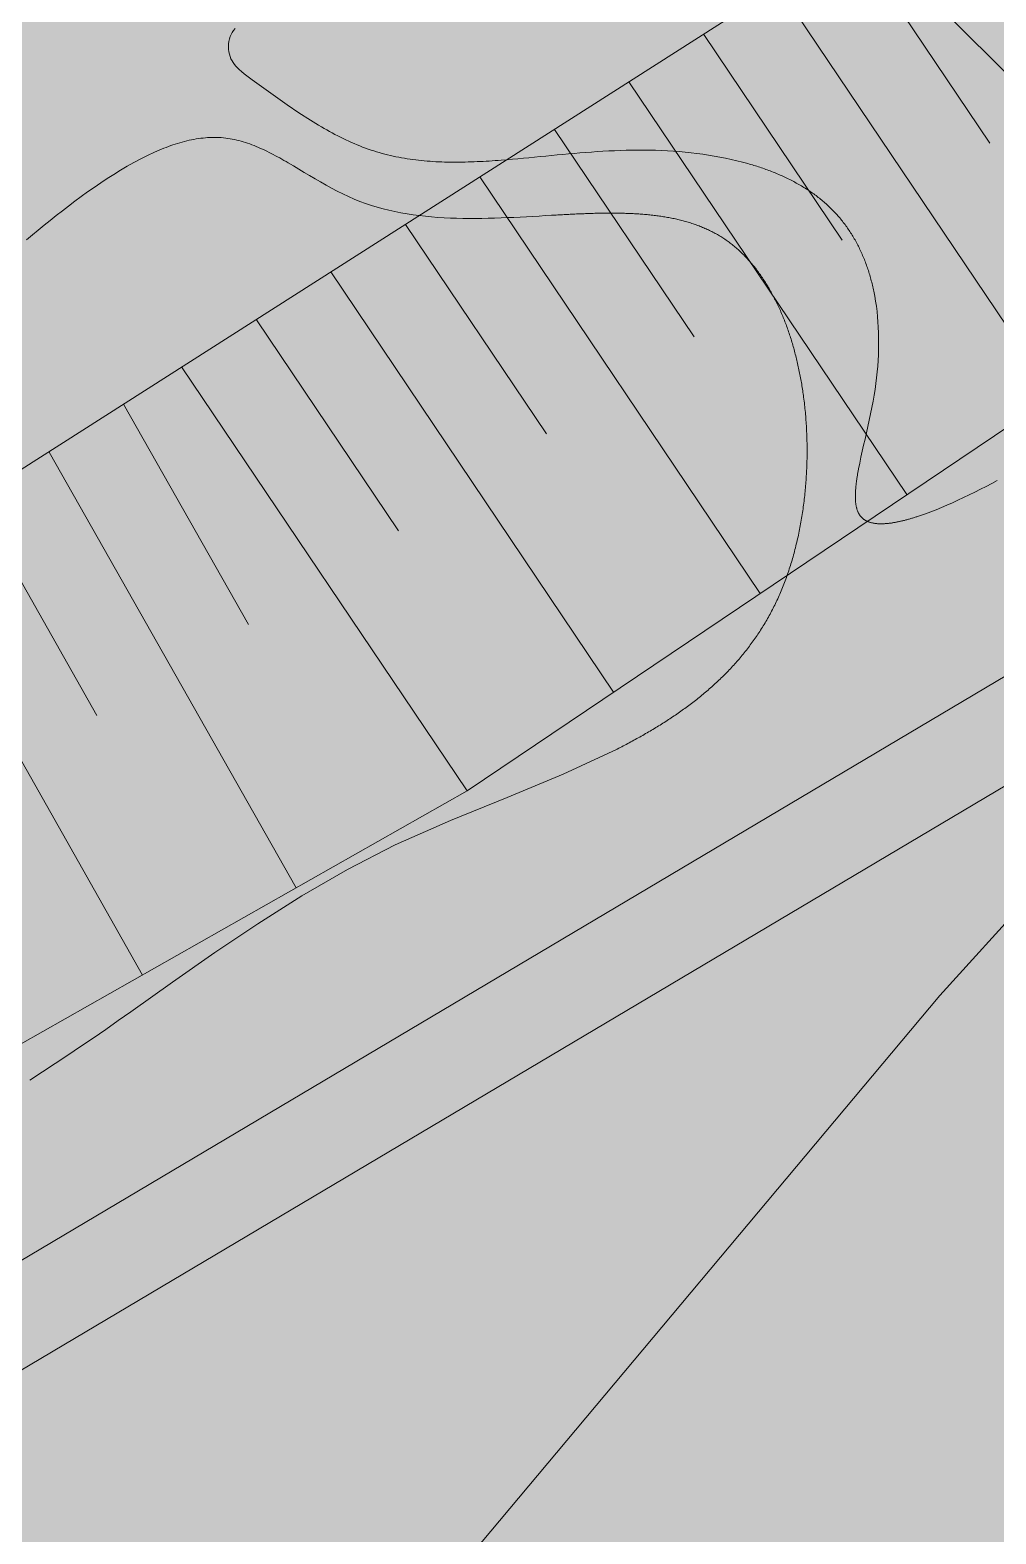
# Model space of a CAD drawing. Header units: metres. Extents: x 783184 to 1587399, y 282652 to 580595.
# Drawn here: x 789101.7 to 789118.09, y 290443.59 to 290469.1 of the extents above; entities that cross this region are included whole.
import ezdxf

# ---------------------------------------------------------------- set-up
doc = ezdxf.new("R2010")
doc.units = ezdxf.units.M
doc.header["$LTSCALE"] = 0.5
for name, color, linetype in [('curbe  de nivelI', 7, 'CONTINUOUS'), ('dig lac', 18, 'CONTINUOUS'), ('natura 2000', 7, 'CONTINUOUS'), ('neproductiv - plaja', 7, 'CONTINUOUS'), ('zona activitati de turism si ageremnt', 7, 'CONTINUOUS')]:
    doc.layers.add(name, color=color, linetype=linetype)
doc.layers.add('Limite proprietati', color=7, linetype='CONTINUOUS', lineweight=5)

msp = doc.modelspace()

# ---------------------------------------------------------------- hatches: boundary and pattern name
at = {"layer": 'natura 2000', "lineweight": 25}
h = msp.add_hatch(dxfattribs=at)
h.set_pattern_fill('ANSI31', color=102, scale=10, angle=270, style=0)
h.set_pattern_definition([(315, (-16318.97, 0), (22.4506403, 22.4506403), [])])
h.paths.add_polyline_path([(787971.43976, 288224.93342), (787870.92594, 288237.44902), (787213.7892, 288101.85379), (786745.7958, 288206.64708), (786668.5349, 288218.38109), (786498.29379, 288265.38152), (786271.2923, 288323.04197), (786109.98482, 288008.90651), (786011.07464, 287649.67488), (784573.20977, 287759.96478), (783793.2636, 287674.8226), (783780.5041, 287539.58085), (783769.1915, 287420.7999), (783768.915, 287417.899), (783780.65865, 287417.08065), (784006.42075, 287399.88895), (784362.46725, 287372.79145), (784558.6099, 287357.8604), (784574.4166, 287314.6681), (784602.445, 287324.9255), (784608.837, 287292.78015), (784608.84, 287292.78), (784608.8385, 287292.77485), (784592.87005, 287235.34995), (784580.298, 287223.97965), (784537.63005, 287185.39), (784483.5, 287003.05), (784483.5044, 287002.6695), (784485.3, 286847.16), (784484.345, 286785.385), (784484.30705, 286782.92885), (784483.50035, 286730.74895), (784484.498, 286730.646), (784554.7285, 286727.893), (784624.959, 286725.14), (784607.348, 286536.688), (784594.68615, 286401.19575), (784630.1358, 286397.88295), (784732.8065, 286395.36555), (784881.1041, 286396.043), (785013.64045, 286398.0754), (785223.25535, 286397.2804), (785233.0977, 286397.2431), (785200.69495, 286316.8048), (785196.46505, 286306.30425), (785193.71015, 286296.7813), (785191.49905, 286284.20395), (785189.896, 286275.08545), (785195.1148, 286222.43885), (785216.92325, 286002.43975), (785226.00625, 285976.94425), (785237.41215, 285703.27295), (785215.48915, 285617.32065), (785213.1045, 285607.9712), (785213.62695, 285590.8152), (785219.04425, 285561.0071), (785224.6066, 285541.89315), (785228.0891, 285520.21455), (785228.66955, 285497.37455), (785225.9609, 285482.85765), (785217.2546, 285450.72685), (785208.7093, 285416.6519), (785256.1124, 285441.0508), (785305.5644, 285475.9564), (785345.4739, 285511.5708), (785379.334, 285544.5834), (785390.613, 285563.9601), (785403.5704, 285577.788), (785410.82955, 285575.2514), (785414.84, 285573.85), (785407.86, 285549.01), (785388.38, 285456.01), (785388.79, 285403.76), (785387.57, 285378.24), (785371.76, 285320.73), (785378.59, 285277.93), (785378.58445, 285277.8797), (785378.3169, 285275.45), (785374.13, 285237.43), (785364.02515, 285226.0708), (785361.16, 285222.85), (785318.61, 285165.73), (785250.92, 285102.55), (785218.20625, 285061.69895), (785211.12, 285052.85), (785200.18, 285017.21), (785195.72, 284956.45), (785205.04, 284911.08), (785231.39, 284849.51), (785267.46, 284830.88), (785310.6246, 284829.19255), (785323.48, 284828.69), (785361.17, 284827.47), (785383.88495, 284821.41885), (785388.16, 284820.28), (785396.89935, 284820.41775), (785406.548, 284820.56985), (785408.46, 284820.6), (785415.70655, 284824.73285), (785417.49, 284825.75), (785418.9786, 284826.5143), (785419.67885, 284826.8738), (785429.41, 284831.87), (785436.82, 284841.53), (785435.86, 284851.84), (785438.11, 284861.18), (785446.39, 284882.62), (785452.23, 284892.36), (785451.78, 284898.3), (785455.43, 284903.1), (785460.02, 284901.2), (785474.44, 284914.21), (785509.33, 284968.6), (785528.4, 284993.71), (785569.75, 285021.14), (785611.64, 285052.79), (785635.72, 285080.8), (785667.93, 285124.66), (785703.07, 285188.14), (785717.25, 285229.34), (785726.81, 285264.28), (785733.41, 285299.87), (785737.37, 285329.54), (785742.01, 285340.32), (785772.19, 285490.5), (785776.91, 285515.4), (785792.98, 285550.42), (785811.6, 285578.99), (785828.12, 285590.78), (785847.01, 285597.86), (785862.74, 285605.72), (785879.26, 285618.3), (785893.16, 285635.34), (785931.19, 285678.58), (785956.78083, 285703.42513), (785956.78083, 285728.90117), (785956.3378, 285755.94243), (785956.3378, 285782.30233), (785956.3378, 285808.97887), (785956.3378, 285835.46943), (785956.3378, 285861.50708), (785956.3378, 285914.69261), (785956.3378, 285940.92265), (785956.3378, 285968.12263), (785956.3378, 285994.48253), (785956.3378, 286020.92018), (785956.3378, 286047.80193), (785963.27309, 286067.28888), (785974.08936, 286082.32491), (785987.60423, 286095.56781), (786001.01528, 286108.70898), (786027.81541, 286134.96979), (786054.71665, 286161.32969), (786067.51777, 286174.84878), (786107.77153, 286214.21061), (786121.23046, 286227.37132), (786134.67762, 286240.32304), (786161.083, 286266.80456), (786174.31856, 286280.0783), (786187.84949, 286293.12759), (786214.40554, 286319.63177), (786224.95285, 286335.71719), (786231.02291, 286356.15679), (786237.11644, 286376.67542), (786248.21808, 286392.16558), (786259.15727, 286407.65014), (786277.77382, 286415.59803), (786301.12343, 286418.65695), (786322.03268, 286424.44291), (786340.3871, 286432.47818), (786357.52504, 286441.83528), (786374.40824, 286451.62125), (786389.37901, 286463.18597), (786403.27913, 286475.28215), (786427.11977, 286477.94908), (786474.44846, 286457.50181), (786524.02923, 286434.19361), (786706.25735, 286278.36607), (786742.29058, 286268.9264), (786766.19398, 286271.53321), (786798.71988, 286265.50837), (786823.53519, 286267.44264), (786841.52227, 286276.05746), (786859.36906, 286284.49112), (786872.63232, 286297.67347), (786884.45572, 286312.62977), (786894.31195, 286329.16478), (786904.03403, 286346.26342), (786913.5149, 286362.93783), (786927.81559, 286375.33193), (786941.95753, 286387.58843), (786957.92419, 286398.57433), (786975.21451, 286407.14226), (787010.90028, 286424.82576), (787046.11241, 286442.27456), (787081.81891, 286459.96834), (787098.49351, 286469.84809), (787113.98669, 286480.87093), (787129.95983, 286491.67653), (787145.49362, 286502.61119), (787161.26924, 286513.26609), (787177.72048, 286522.90135), (787197.49261, 286530.02359), (787240.97615, 286538.60395), (787285.92171, 286546.79151), (787305.52514, 286550.69377), (787330.7805, 286555.51135), (787350.31266, 286559.2372), (787416.66402, 286576.06845), (787436.82011, 286582.17986), (787454.33278, 286591.20912), (787470.33914, 286601.9578), (787481.51931, 286616.74638), (787489.93775, 286635.57301), (787498.15968, 286653.96017), (787510.66978, 286667.71246), (787526.85744, 286678.1364), (787546.57937, 286683.3561), (787610.39065, 286700.2447), (787631.22236, 286705.75812), (787649.37374, 286714.38417), (787662.00567, 286728.22704), (787682.9223, 286733.97774), (787706.82755, 286736.07874), (787732.42739, 286737.22583), (787759.12743, 286736.78575), (787791.70686, 286731.06151), (787826.29374, 286723.00708), (787848.917, 286726.97654), (787871.495, 286730.93806), (787895.49624, 286733.27313), (787943.61131, 286738.37132), (787967.69562, 286740.78174), (787993.35049, 286741.62293), (788016.23711, 286745.34126), (788038.96278, 286749.03344), (788044.75727, 286769.87912), (788064.47956, 286802.39051), (788074.53822, 286819.5889), (788084.15385, 286836.57005), (788093.20462, 286854.19408), (788100.63586, 286871.92265), (788114.84694, 286912.07458), (788121.66939, 286931.35073), (788128.68591, 286951.17517), (788137.48931, 286969.09499), (788148.82723, 286983.94227), (788161.31334, 286997.96471), (788175.32052, 287010.43203), (788189.8095, 287022.49615), (788205.96177, 287032.58543), (788238.3399, 287053.49711), (788254.55899, 287063.97234), (788270.44863, 287074.23479), (788302.81393, 287095.13818), (788335.17185, 287115.7554), (788351.26312, 287126.28365), (788382.16458, 287148.18744), (788396.86215, 287160.14093), (788423.3427, 287184.51357), (788461.23833, 287218.36213), (788508.4655, 287260.54567), (788536.65892, 287285.61979), (788578.13036, 287323.11876), (788609.15167, 287355.91481), (788641.9103, 287390.78685), (788691.41169, 287443.48179), (788742.76374, 287497.64556), (788763.39694, 287520.10218), (788821.52637, 287583.36866), (788847.57663, 287610.50772), (788859.58648, 287625.11131), (788868.85138, 287642.63835), (788876.44383, 287661.67802), (788881.41132, 287683.01026), (788886.25144, 287704.84832), (788888.78411, 287729.13127), (788881.18611, 287763.14728), (788867.95292, 287803.00873), (788854.82758, 287842.4931), (788841.75815, 287881.80931), (788844.99438, 287905.23388), (788850.66493, 287926.33753), (788861.83486, 287967.90784), (788868.796, 287986.79039), (788881.22857, 288001.2016), (788894.04054, 288011.2727), (788912.89056, 288022.18274), (788963.11557, 288051.25206), (788981.64049, 288060.41576), (789001.90114, 288065.66247), (789044.22543, 288076.62278), (789117.57115, 288082.8336), (789139.35354, 288088.32217), (789155.20484, 288098.81675), (789167.97153, 288112.68528), (789189.38841, 288143.82113), (789200.38113, 288159.68163), (789209.74941, 288176.70286), (789215.69895, 288194.34774), (789241.70121, 288276.75168), (789259.43824, 288331.20955), (789266.84965, 288348.10568), (789293.9974, 288409.99567), (789334.69908, 288502.78517), (789343.0373, 288521.07855), (789345.47951, 288544.65769), (789343.94736, 288573.11858), (789340.92367, 288602.59511), (789334.69169, 288635.23477), (789300.7204, 288722.12047), (789282.62625, 288765.99378), (789266.12887, 288809.0695), (789257.61158, 288842.26627), (789242.44514, 288960.85696), (789248.39, 288981.24), (789249.84, 289022.44), (789258.51, 289043.39), (789288.16, 289086.03), (789324.63, 289131.46), (789338.05, 289159.74), (789338.78, 289187.2), (789338.78, 289215.8), (789346.01, 289235.31), (789348.9, 289272.17), (789349.62, 289325.64), (789353.96, 289379.12), (789365.53, 289410.2), (789384.33, 289451.39), (789411.26, 289495.94), (789426.56, 289530.45), (789438.93, 289570.99), (789447.67, 289608.22), (789451.12, 289633.35), (789453.96, 289652), (789458.41, 289674.33), (789467.61, 289673.16), (789468.38, 289676.19), (789472.25, 289681.02), (789483.63, 289690.82), (789487.89, 289696.87), (789488.25, 289702.94), (789482.17, 289706.6), (789473.31, 289707.12), (789463.92, 289707.15), (789460.79, 289710.88), (789460.26, 289717.51), (789461.44, 289720.77), (789470.72, 289723.65), (789471.06, 289724.51), (789473.75, 289725.78), (789482.58, 289726.68), (789488.95, 289726.49), (789496.75, 289722.19), (789500.8, 289719.25), (789505.65, 289718.41), (789515.64, 289720.83), (789516.63, 289720.7), (789534.84, 289735.95), (789543.72, 289750.86), (789540.73, 289755.73), (789535.24, 289755.66), (789535.48, 289754.66), (789522.63, 289747.46), (789492.61, 289742.46), (789469.3, 289741.52), (789462.82, 289743.79), (789460.6, 289755.95), (789450.84, 289764.24), (789448.8, 289774.39), (789439.25, 289779.43), (789430.34, 289795), (789396.71, 289809.2), (789376.52, 289825.47), (789372.34, 289833.53), (789355.21, 289822.2), (789320.69, 289828.18), (789296.6, 289846.08), (789293.93, 289856.98), (789292.43, 289869.42), (789276.19, 289876.29), (789263.78, 289895.05), (789235.96, 289913.44), (789219.8, 289924.31), (789203.69, 289932.82), (789186.46, 289936.91), (789175.08, 289941.15), (789173.81, 289942.9), (789160.91, 289937.4), (789141.66, 289936.99), (789126.26, 289936.57), (789109.68, 289939.8), (789094.84, 289943.2), (789084.64, 289945.82), (789066.27, 289954.56), (789050.77, 289965.72), (789041.68, 289975.98), (789036.07, 289979.91), (789029.88, 289976.69), (789020.18, 289957.13), (789007.67, 289953.41), (788900.7, 289945.68), (788859.56, 289956.44), (788830.83, 289994.37), (788793.71, 290126.62), (788790.4, 290164.02), (788800.11, 290196.77), (788805.04, 290221.59), (788839, 290276.8), (788859.23, 290289.33), (788914.71, 290308.84), (788973.8, 290331.43), (789000.75, 290362.64), (789064.26, 290397.54), (789095.38, 290406.98), (789132.87, 290417.78), (789138.77, 290419.11), (789183.55, 290449.82), (789232.56, 290499.74), (789268.53, 290536.85), (789306.84, 290565.04), (789369.51, 290588.01), (789431.29, 290603.77), (789530.64, 290550.26), (789597.65, 290543.65), (789650.72, 290553.8), (789700.08, 290579.99), (789754.65, 290609.82), (789831.65, 290647.92), (789854.07, 290659.01), (789966.07, 290708.13), (789960.43, 290754.62), (789960.252, 290756.0861), (789730.27013, 290676.47043), (789635.76216, 290643.04491), (789539.67632, 290611.93699), (789482.13147, 290617.67015), (789416.60672, 290655.49288), (789371.40425, 290664.30841), (789305.64115, 290645.53751), (789226.38223, 290578.42344), (789150.94005, 290519.68364), (789049.11963, 290431.03086), (788949.89844, 290381.90644), (788843.68474, 290325.43199), (788766.42921, 290229.51185), (788757.06076, 290219.51855), (788756.46884, 290206.50765), (788735.1377, 290120.46199), (788784.89914, 289956.90062), (788795.18124, 289944.49775), (788795.92956, 289941.87846), (788804.2548, 289933.55322), (788863.72574, 289861.8179), (789135.24938, 289791.03919), (789203.63213, 289767.83208), (789152.75162, 289506.01901), (789066.6784, 289341.85856), (789020.74981, 289236.32196), (789053.31392, 288671.30223), (789043.5697, 288545.96977), (789113.16993, 288345.16866), (789096.35912, 288232.00216), (788999.37787, 288137.70606), (788906.84108, 288099.87546), (788715.85576, 288135.97036), (788454.15005, 288166.93943)])
at = {"layer": 'neproductiv - plaja', "linetype": 'ByBlock', "lineweight": 30}
h = msp.add_hatch(dxfattribs=at)
h.set_pattern_fill('AR-SAND,_O', color=254, scale=0.1)
h.set_pattern_definition([(37.5, (0, 0), (-0.16000313, 4.894132373), [0, -3.8608, 0, -4.318, 0, -4.1275]), (7.5, (0, 0), (4.49523283, 7.168251006), [0, -2.0828, 0, -3.4798, 0, -1.3335]), (327.5, (-3.124, 0), (7.909923702, 0.014371847), [0, -1.27, 0, -4.572, 0, -5.969]), (317.5, (-3.124, 0), (7.635564525, 2.22929323), [0, -0.635, 0, -2.9972, 0, -3.429])])
h.paths.add_polyline_path([(789243.04169, 290523.61054), (789243.0437, 290523.60869), (789248.28567, 290529.3042), (789248.30027, 290529.29001), (789267.87255, 290549.43035), (789267.93609, 290549.34898), (789282.02337, 290560.34803), (789281.11309, 290561.62406), (789282.74126, 290562.78555), (789283.60126, 290561.58001), (789286.56567, 290563.87971), (789286.57312, 290563.87015), (789301.84557, 290575.77054), (789301.92861, 290575.54159), (789335.7729, 290587.81725), (789335.78635, 290587.77116), (789357.13466, 290594.00296), (789356.43991, 290595.79143), (789358.30419, 290596.51563), (789359.03449, 290594.63564), (789394.4556, 290604.95777), (789394.46748, 290604.90105), (789420.91, 290610.43889), (789420.91025, 290610.28308), (789438.66572, 290610.31173), (789438.48129, 290609.96117), (789536.71724, 290558.28079), (789589.51349, 290553.33611), (789646.29821, 290562.6512), (789709.91656, 290594.39786), (789761.78613, 290620.45094), (789761.79187, 290620.439), (789792.89039, 290635.37714), (789846.97477, 290661.35651), (789922.6929, 290697.72763), (789968.66462, 290719.8101), (789967.31996, 290722.60945, -0.23006201), (789964.70727, 290719.10655), (789950.49142, 290717.14385), (789651.59839, 290571.36034, -0.0685506), (789639.69517, 290567.45653), (789602.06563, 290560.60827, -0.14892819), (789575.49444, 290563.69532), (789540.14791, 290579.11458, -0.0172321), (789533.59511, 290582.03301), (789451.86528, 290621.86228, 0.11385292), (789440.51907, 290624.47981), (789418.66998, 290624.47981, 0.0712115), (789411.40376, 290623.43966), (789349.3558, 290605.30383, 0.015898), (789346.5823, 290604.39653), (789323.18062, 290595.9085, 0.08019054), (789296.47566, 290581.0412), (789223.32614, 290523.32239, -0.01366228), (789218.9853, 290520.08568), (789185.65909, 290501.78314, 0.06429434), (789184.43865, 290500.89211), (789161.66611, 290479.28916, -0.10502163), (789156.67081, 290476.22808), (789145.63201, 290472.3171, 0.04884824), (789143.86683, 290471.49015), (789059.55222, 290421.43725, -0.03949366), (789057.55627, 290420.45633), (789031.24763, 290410.01414, 0.03224146), (789030.08329, 290409.46271), (788935.76641, 290357.10599, 0.05173696), (788932.38332, 290354.74076), (788916.70442, 290341.16789, -0.10404881), (788911.62689, 290338.35319), (788893.74935, 290332.84608, -0.04920845), (788891.03615, 290332.29471), (788878.0669, 290330.96531, 0.20627759), (788857.33367, 290319.39532), (788822.59052, 290274.15963, 0.05716679), (788811.33875, 290255.4204), (788800.55115, 290231.68173, 0.03372242), (788799.32472, 290228.41467), (788784.5785, 290179.30306, 0.09593265), (788782.82895, 290161.93836), (788784.71606, 290141.22728), (788787.68624, 290141.49792), (788785.02774, 290171.28821), (788785.29419, 290171.21631), (788792.32929, 290197.28519), (788792.37102, 290197.27126), (788803.92181, 290231.87569), (788803.98354, 290231.84873), (788818.62647, 290265.37987), (788818.80582, 290265.22271), (788834.54681, 290283.18541), (788834.61484, 290283.10682), (788844.27586, 290291.47006), (788844.36478, 290291.28335), (788859.49043, 290298.487), (788859.5189, 290298.40303), (788893.05299, 290309.76978), (788905.04164, 290314.56005), (788904.18003, 290316.77806), (788906.04431, 290317.50227), (788906.89896, 290315.30217), (788909.54422, 290316.33842), (788947.06934, 290331.29769), (788958.90423, 290337.4216), (788958.10393, 290339.27587), (788959.9402, 290340.0684), (788960.68489, 290338.34299), (788963.91166, 290339.92019), (788963.91905, 290339.90611), (788970.31423, 290343.26386), (788999.4152, 290372.82812), (788999.06751, 290373.52535), (789000.85731, 290374.41788), (789001.22999, 290373.67055), (789004.35705, 290375.43298), (789004.3593, 290375.42893), (789040.83478, 290395.69086), (789040.86294, 290395.62676), (789052.74656, 290400.84804), (789051.94388, 290402.91434), (789053.80816, 290403.63854), (789054.57935, 290401.6533), (789057.25022, 290402.80099), (789078.40477, 290412.48864), (789078.43954, 290412.33447), (789111.88076, 290419.8745), (789111.37513, 290422.20041), (789113.32948, 290422.62527), (789113.83184, 290420.31441), (789116.75931, 290420.97036), (789121.20436, 290421.97213), (789156.14824, 290441.41554), (789155.10727, 290443.50315), (789156.89709, 290444.39563), (789157.8977, 290442.38897), (789160.53233, 290443.82818), (789168.95567, 290448.50935), (789187.69494, 290461.69005), (789194.32291, 290470.80053), (789194.38719, 290470.74125), (789209.87916, 290487.53773), (789208.33044, 290488.80914), (789209.59947, 290490.35496), (789211.34692, 290488.92041), (789213.42958, 290491.1999)])
at = {"layer": 'zona activitati de turism si ageremnt', "lineweight": 20}
h = msp.add_hatch(dxfattribs=at)
h.set_pattern_fill('GOST_GROUND', color=132)
h.set_pattern_definition([(45, (-10956.988, 0), (14.14213562, -9e-16), [20]), (45, (-10953.988, 0), (14.14213562, -9e-16), [20]), (45, (-10950.988, 0), (14.14213562, -9e-16), [20])])
h.paths.add_polyline_path([(789960.43, 290754.62), (789948.886, 290767.954), (789929, 290934), (789920, 290984), (789906, 291017), (789865, 290965), (789828, 290929), (789790, 290903), (789741, 290884), (789728, 290912), (789689.713, 290903.052), (789608.354, 290898.422), (789530.632, 290899.745), (789444.036, 290903.815), (789403.963, 290905.698), (789272.001, 290911.982), (789060.83, 290919.837), (788908.033, 290918.514), (788838.64271, 290920.86547), (788853.24026, 290888.33883), (788852.49202, 290859.2766), (788841.24457, 290854.02585), (788862.96603, 290776.50677), (788904.79969, 290651.91197), (788932.62273, 290645.05987), (788896.80522, 290497.8213), (788974.14114, 290502.97163), (788963.43024, 290400.47191), (788854.26744, 290346.81395), (788830.58416, 290332.50866), (788794.33625, 290294.11498), (788768.81812, 290250.59962), (788737.21176, 290183.81719), (788727.5772, 290126.96053), (788795.13287, 289921.67692), (788861.26897, 289858.79684), (788986.25649, 289826.14723), (789153.29098, 289786.24259), (789274.77868, 289755.72632), (789399.92099, 289732.90238), (789440.63321, 289644.88971), (789178.96658, 289523.76039), (788683.36221, 289327.11058), (788785.57698, 289090.3679), (789027.44979, 289162.53767), (789055.24387, 289159.22426), (789050.76018, 288967.36668), (788870.87, 288892.8182), (789031.49748, 288520.78411), (789346.88236, 288526.13147), (789348.13, 288529.74), (789351.75, 288573.1), (789347.35, 288613.62), (789334.4, 288642.48), (789307.64, 288691.62), (789283.78, 288742.93), (789269.32, 288779.78), (789266.43, 288818.81), (789264.98, 288870.84), (789259.96, 288903.19), (789248.39, 288942.94), (789248.39, 288981.24), (789249.84, 289022.44), (789258.51, 289043.39), (789288.16, 289086.03), (789324.63, 289131.46), (789338.05, 289159.74), (789338.78, 289187.2), (789338.78, 289215.8), (789346.01, 289235.31), (789348.9, 289272.17), (789349.62, 289325.64), (789353.96, 289379.12), (789365.53, 289410.2), (789384.33, 289451.39), (789411.26, 289495.94), (789426.56, 289530.45), (789438.93, 289570.99), (789447.67, 289608.22), (789451.12, 289633.35), (789453.96, 289652), (789458.41, 289674.33), (789467.61, 289673.16), (789468.38, 289676.19), (789472.25, 289681.02), (789483.63, 289690.82), (789487.89, 289696.87), (789488.25, 289702.94), (789482.17, 289706.6), (789473.31, 289707.12), (789463.92, 289707.15), (789460.79, 289710.88), (789460.03427, 289720.33374), (789470.72, 289723.65), (789471.47023, 289725.54763), (789487.66516, 289727.19831), (789502.67076, 289718.92599), (789505.65, 289718.41), (789517.25133, 289721.22033), (789534.84, 289735.95), (789543.72, 289750.86), (789540.73, 289755.73), (789537.31187, 289755.68642), (789522.63, 289747.46), (789492.61, 289742.46), (789463.27875, 289741.27719), (789460.6, 289755.95), (789450.84, 289764.24), (789448.8, 289774.39), (789439.25, 289779.43), (789430.34, 289795), (789396.71, 289809.2), (789376.52, 289825.47), (789372.34, 289833.53), (789355.21, 289822.2), (789320.69, 289828.18), (789296.6, 289846.08), (789293.93, 289856.98), (789292.43, 289869.42), (789276.19, 289876.29), (789263.78, 289895.05), (789235.96, 289913.44), (789219.8, 289924.31), (789203.69, 289932.82), (789186.46, 289936.91), (789172.21186, 289942.21862), (789160.91, 289937.4), (789141.66, 289936.99), (789126.26, 289936.57), (789109.68, 289939.8), (789094.84, 289943.2), (789084.64, 289945.82), (789066.27, 289954.56), (789050.77, 289965.72), (789041.68, 289975.98), (789036.07, 289979.91), (789029.88, 289976.69), (789020.18, 289957.13), (789007.67, 289953.41), (788900.7, 289945.68), (788859.56, 289956.44), (788830.83, 289994.37), (788793.71, 290126.62), (788790.4, 290164.02), (788800.11, 290196.77), (788805.04, 290221.59), (788839, 290276.8), (788859.23, 290289.33), (788914.71, 290308.84), (788973.8, 290331.43), (789000.75, 290362.64), (789064.26, 290397.54), (789095.38, 290406.98), (789139.69943, 290419.7474), (789183.55, 290449.82), (789232.56, 290499.74), (789268.53, 290536.85), (789306.84, 290565.04), (789369.51, 290588.01), (789431.29, 290603.77), (789530.64, 290550.26), (789597.65, 290543.65), (789650.72, 290553.8), (789700.08, 290579.99), (789754.65, 290609.82), (789831.65, 290647.92), (789854.07, 290659.01), (789966.07, 290708.13)])

# ---------------------------------------------------------------- linework, layer by layer
at = {"layer": 'curbe  de nivelI', "color": 21, "lineweight": 5}
msp.add_lwpolyline([(789407.49086, 290634.69933), (789385.26923, 290638.4337), (789362.65433, 290639.02336), (789339.25285, 290633.91313), (789321.94753, 290629.58906), (789303.85557, 290623.4961), (789289.6967, 290614.84804), (789272.19469, 290602.07246), (789259.60905, 290591.26235), (789244.46685, 290576.52129), (789232.21386, 290562.07515), (789216.28507, 290543.99279), (789206.05919, 290534.75508), (789194.0635, 290523.15877), (789178.29556, 290507.1657), (789156.27061, 290489.27989), (789132.27912, 290469.42861), (789117.13698, 290452.72207), (789105.86952, 290439.28788), (789094.85705, 290429.26393), (789086.40102, 290424.54682), (789075.58524, 290420.02622)], dxfattribs=at)
at = {"layer": 'dig lac', "color": 0, "linetype": 'Continuous', "lineweight": 5}
for p, q in [((789051.11975, 290429.50964), (789126.57626, 290477.59834)), ((789109.11327, 290456.19029), (789135.7374, 290474.12037)), ((789117.98784, 290467.18061), (789115.6602, 290470.63688)), ((789119.06663, 290462.8934), (789114.39267, 290469.83369)), ((789115.47843, 290465.53612), (789113.12969, 290469.02373)), ((789116.57829, 290461.21762), (789111.86194, 290468.22085)), ((789112.96903, 290463.89162), (789110.59918, 290467.41057)), ((789114.08995, 290459.54184), (789109.33122, 290466.60801)), ((789110.45962, 290462.24712), (789108.06867, 290465.79742)), ((789111.60161, 290457.86606), (789106.80049, 290464.99517)), ((789107.95022, 290460.60262), (789105.53815, 290464.18426)), ((789109.11327, 290456.19029), (789104.26977, 290463.38233)), ((789105.4042, 290459.01642), (789103.28589, 290462.75393)), ((789106.21334, 290454.54669), (789102.02286, 290461.9403)), ((789102.83288, 290457.46901), (789100.75327, 290461.13823)), ((789103.60338, 290453.06744), (789099.48947, 290460.32595)), ((789056.62413, 290426.44097), (789109.11327, 290456.19029))]:
    msp.add_line(p, q, dxfattribs=at)
at = {"layer": 'Limite proprietati', "color": 7, "linetype": 'Continuous', "lineweight": 5}
for points in [[(789540.76793, 290580.58972, -0.01728423), (789534.29603, 290583.47131), (789452.5662, 290623.30058, 0.11385292), (789440.51907, 290626.07981), (789418.66998, 290626.07981, 0.0712115), (789410.95488, 290624.9754), (789348.90692, 290606.83957, 0.015898), (789346.03674, 290605.90064), (789322.63506, 290597.41262, 0.08019054), (789295.48456, 290582.29727), (789222.33504, 290524.57846, -0.01343491), (789218.13676, 290521.44508), (789184.88889, 290503.18556, 0.06429434), (789183.33748, 290502.05289), (789160.56494, 290480.44995, -0.10502163), (789156.13649, 290477.73623), (789145.09768, 290473.82524, 0.04884824), (789143.05008, 290472.86598), (789058.73547, 290422.81308, -0.03949366)], [(789575.49444, 290563.69532), (789540.14791, 290579.11458, -0.0172321), (789533.59511, 290582.03301), (789451.86528, 290621.86228, 0.11385292), (789440.51907, 290624.47981), (789418.66998, 290624.47981, 0.0712115), (789411.40376, 290623.43966), (789349.3558, 290605.30383, 0.015898), (789346.5823, 290604.39653), (789323.18062, 290595.9085, 0.08019054), (789296.47566, 290581.0412), (789223.32614, 290523.32239, -0.01366228), (789218.9853, 290520.08568), (789185.65909, 290501.78314, 0.06429434), (789184.43865, 290500.89211), (789161.66611, 290479.28916, -0.10502163), (789156.67081, 290476.22808), (789145.63201, 290472.3171, 0.04884824), (789143.86683, 290471.49015), (789059.55222, 290421.43725, -0.03949366)]]:
    msp.add_lwpolyline(points, format="xyb", dxfattribs=at)
at = {"layer": 'Limite proprietati', "color": 0, "linetype": 'Continuous', "lineweight": 5}
for points in [[(789105.17655, 290469.12195), (789105.15122, 290469.09083), (789105.1286, 290469.05807), (789105.10899, 290469.02351), (789105.0927, 290468.98697), (789105.07953, 290468.94676), (789105.07023, 290468.90478), (789105.06476, 290468.86158), (789105.06305, 290468.81773), (789105.06504, 290468.77378), (789105.07069, 290468.73029), (789105.07992, 290468.68784), (789105.0927, 290468.64697), (789105.10736, 290468.61144), (789105.12472, 290468.57758), (789105.14456, 290468.54524), (789105.16668, 290468.51432), (789105.19087, 290468.48467), (789105.21692, 290468.45617), (789105.24463, 290468.42869), (789105.28581, 290468.3917), (789105.32927, 290468.3561), (789105.37442, 290468.32156), (789105.42072, 290468.28772), (789105.46758, 290468.25424), (789105.66458, 290468.11099), (789105.86186, 290467.96921), (789106.0597, 290467.83032), (789106.25839, 290467.69579), (789106.4582, 290467.56707), (789106.5038, 290467.53878), (789106.54948, 290467.51088), (789106.59523, 290467.48338), (789106.64107, 290467.45632), (789106.68699, 290467.42969), (789106.733, 290467.40353), (789106.7791, 290467.37784), (789106.8253, 290467.35265), (789106.8716, 290467.32797), (789106.918, 290467.30382), (789106.96451, 290467.28021), (789107.01112, 290467.25717), (789107.05785, 290467.23471), (789107.1047, 290467.21284), (789107.15166, 290467.19158), (789107.19874, 290467.17096), (789107.24595, 290467.15099), (789107.29329, 290467.13167), (789107.34076, 290467.11305), (789107.38837, 290467.09512), (789107.43611, 290467.0779), (789107.484, 290467.06142), (789107.53041, 290467.04621), (789107.57695, 290467.03168), (789107.62362, 290467.01783), (789107.67043, 290467.00464), (789107.71737, 290466.99211), (789107.76444, 290466.98022), (789107.81164, 290466.96895), (789107.85898, 290466.95831), (789107.90644, 290466.94827), (789107.95403, 290466.93882), (789108.00175, 290466.92996), (789108.0496, 290466.92167), (789108.09757, 290466.91393), (789108.14568, 290466.90674), (789108.1939, 290466.90009), (789108.24225, 290466.89396), (789108.29073, 290466.88834), (789108.33933, 290466.88322), (789108.38805, 290466.87859), (789108.43689, 290466.87443), (789108.48585, 290466.87074), (789108.53493, 290466.8675), (789108.58414, 290466.8647), (789108.63346, 290466.86233), (789108.6829, 290466.86037), (789108.73245, 290466.85882), (789108.78212, 290466.85767), (789108.83191, 290466.85689), (789108.88182, 290466.85649), (789108.93183, 290466.85644), (789108.98196, 290466.85673), (789109.03221, 290466.85737), (789109.08256, 290466.85832), (789109.13303, 290466.85958), (789109.18361, 290466.86115), (789109.2343, 290466.863), (789109.28509, 290466.86512), (789109.336, 290466.86751), (789109.38701, 290466.87015), (789109.43813, 290466.87303), (789109.48935, 290466.87613), (789109.54069, 290466.87946), (789109.59212, 290466.88298), (789109.64366, 290466.8867), (789109.6953, 290466.8906), (789109.78852, 290466.89804), (789109.88206, 290466.90595), (789109.97592, 290466.91428), (789110.07011, 290466.92294), (789110.16461, 290466.93187), (789110.25941, 290466.94101), (789110.35453, 290466.95028), (789110.44994, 290466.95961), (789110.54566, 290466.96894), (789110.64166, 290466.9782), (789110.73796, 290466.98731), (789110.83454, 290466.99622), (789110.9314, 290467.00484), (789111.02854, 290467.01312), (789111.12594, 290467.02097), (789111.22362, 290467.02834), (789111.32156, 290467.03516), (789111.41975, 290467.04135), (789111.5182, 290467.04685), (789111.6169, 290467.05158), (789111.71585, 290467.05549), (789111.81504, 290467.05849), (789111.91446, 290467.06053), (789112.01412, 290467.06153), (789112.114, 290467.06142), (789112.21405, 290467.06015), (789112.31424, 290467.05767), (789112.41452, 290467.05397), (789112.5148, 290467.04901), (789112.61502, 290467.04277), (789112.7151, 290467.03522), (789112.81496, 290467.02634), (789112.91455, 290467.0161), (789113.01378, 290467.00446), (789113.11258, 290466.99142), (789113.21088, 290466.97693), (789113.30861, 290466.96097), (789113.40569, 290466.94351), (789113.50206, 290466.92453), (789113.59764, 290466.904), (789113.69235, 290466.8819), (789113.78613, 290466.85819), (789113.87891, 290466.83285), (789113.90481, 290466.82543), (789113.93062, 290466.81787), (789113.95635, 290466.81018), (789113.98198, 290466.80236), (789114.00753, 290466.79441), (789114.03298, 290466.78632), (789114.05833, 290466.7781), (789114.08359, 290466.76974), (789114.10875, 290466.76125), (789114.13381, 290466.75262), (789114.15877, 290466.74385), (789114.18362, 290466.73494), (789114.20837, 290466.7259), (789114.23302, 290466.71672), (789114.25756, 290466.7074), (789114.28198, 290466.69794), (789114.3063, 290466.68833), (789114.3305, 290466.67859), (789114.35459, 290466.6687), (789114.37856, 290466.65868), (789114.40242, 290466.64851), (789114.42615, 290466.63819), (789114.44977, 290466.62773), (789114.47326, 290466.61713), (789114.49663, 290466.60638), (789114.51987, 290466.59549), (789114.54299, 290466.58445), (789114.56598, 290466.57326), (789114.58883, 290466.56192), (789114.61156, 290466.55044), (789114.63415, 290466.5388), (789114.65661, 290466.52702), (789114.67892, 290466.51509), (789114.7011, 290466.503), (789114.72314, 290466.49077), (789114.74504, 290466.47838), (789114.7668, 290466.46584), (789114.78841, 290466.45315), (789114.80987, 290466.4403), (789114.83118, 290466.4273), (789114.85235, 290466.41414), (789114.87336, 290466.40083), (789114.89422, 290466.38736), (789114.91493, 290466.37374), (789114.93548, 290466.35996), (789114.95587, 290466.34602), (789114.9761, 290466.33192), (789114.99617, 290466.31766), (789115.01608, 290466.30324), (789115.03583, 290466.28867), (789115.05541, 290466.27393), (789115.07482, 290466.25903), (789115.09406, 290466.24396), (789115.11313, 290466.22874), (789115.13203, 290466.21335), (789115.15075, 290466.1978), (789115.1693, 290466.18208), (789115.18767, 290466.1662), (789115.20587, 290466.15015), (789115.22388, 290466.13394), (789115.24171, 290466.11756), (789115.25936, 290466.10101), (789115.27682, 290466.08429), (789115.29409, 290466.06741), (789115.31097, 290466.05057), (789115.32767, 290466.03356), (789115.34418, 290466.01639), (789115.36051, 290465.99905), (789115.37665, 290465.98156), (789115.39261, 290465.9639), (789115.40839, 290465.94609), (789115.42398, 290465.92811), (789115.4394, 290465.90998), (789115.45463, 290465.89168), (789115.46968, 290465.87323), (789115.48454, 290465.85463), (789115.49922, 290465.83587), (789115.51373, 290465.81696), (789115.52805, 290465.79789), (789115.54219, 290465.77867), (789115.55614, 290465.7593), (789115.56992, 290465.73978), (789115.58352, 290465.72011), (789115.59693, 290465.70028), (789115.61016, 290465.68031), (789115.62322, 290465.6602), (789115.63609, 290465.63993), (789115.64878, 290465.61953), (789115.66129, 290465.59897), (789115.67363, 290465.57827), (789115.68578, 290465.55743), (789115.69775, 290465.53645), (789115.70955, 290465.51532), (789115.72116, 290465.49406), (789115.7326, 290465.47265), (789115.74385, 290465.4511), (789115.75493, 290465.42942), (789115.76583, 290465.4076), (789115.77655, 290465.38564), (789115.78709, 290465.36355), (789115.79745, 290465.34132), (789115.80764, 290465.31896), (789115.81765, 290465.29647), (789115.82748, 290465.27384), (789115.83713, 290465.25108), (789115.8466, 290465.22819), (789115.8559, 290465.20517), (789115.86502, 290465.18202), (789115.87397, 290465.15875), (789115.88273, 290465.13534), (789115.89132, 290465.11181), (789115.89974, 290465.08816), (789115.90797, 290465.06438), (789115.91604, 290465.04047), (789115.92392, 290465.01645), (789115.93163, 290464.9923), (789115.93916, 290464.96803), (789115.94652, 290464.94364), (789115.9537, 290464.91913), (789115.96071, 290464.8945), (789115.96754, 290464.86975), (789115.9742, 290464.84489), (789115.98068, 290464.8199), (789115.98699, 290464.79481), (789115.99313, 290464.7696), (789115.99909, 290464.74427), (789116.00487, 290464.71883), (789116.01048, 290464.69328), (789116.01592, 290464.66762), (789116.0324, 290464.58347), (789116.04704, 290464.49817), (789116.05986, 290464.41177), (789116.07087, 290464.32429), (789116.08006, 290464.23576), (789116.08744, 290464.1462), (789116.09303, 290464.05566), (789116.09681, 290463.96415), (789116.09881, 290463.8717), (789116.09902, 290463.77835), (789116.09745, 290463.68412), (789116.0941, 290463.58905), (789116.08899, 290463.49315), (789116.08211, 290463.39647), (789116.07347, 290463.29902), (789116.06308, 290463.20084), (789116.05095, 290463.10195), (789116.03707, 290463.0024), (789116.02145, 290462.90219), (789116.0041, 290462.80137), (789115.98393, 290462.69413), (789115.96221, 290462.58656), (789115.9393, 290462.47899), (789115.91558, 290462.37174), (789115.89143, 290462.26514), (789115.86722, 290462.15953), (789115.84332, 290462.05522), (789115.82011, 290461.95254), (789115.79796, 290461.85183), (789115.77724, 290461.75341), (789115.75834, 290461.6576), (789115.75556, 290461.64281), (789115.75283, 290461.62809), (789115.75016, 290461.61344), (789115.74755, 290461.59887), (789115.745, 290461.58438), (789115.74251, 290461.56996), (789115.74008, 290461.55563), (789115.73772, 290461.54138), (789115.73542, 290461.52721), (789115.73319, 290461.51313), (789115.73103, 290461.49913), (789115.72894, 290461.48522), (789115.72692, 290461.47139), (789115.72497, 290461.45766), (789115.7231, 290461.44401), (789115.7213, 290461.43046), (789115.71958, 290461.417), (789115.71794, 290461.40364), (789115.71637, 290461.39037), (789115.71489, 290461.37719), (789115.71349, 290461.36412), (789115.71218, 290461.35114), (789115.71095, 290461.33827), (789115.70981, 290461.3255), (789115.70876, 290461.31283), (789115.7078, 290461.30026), (789115.70693, 290461.2878), (789115.70616, 290461.27545), (789115.70547, 290461.26321), (789115.70489, 290461.25107), (789115.7044, 290461.23905), (789115.70401, 290461.22714), (789115.70372, 290461.21534), (789115.70354, 290461.20366), (789115.70345, 290461.19209), (789115.70347, 290461.18064), (789115.7036, 290461.16931), (789115.70384, 290461.1581), (789115.70418, 290461.14701), (789115.70464, 290461.13604), (789115.7052, 290461.12519), (789115.70588, 290461.11447), (789115.70668, 290461.10388), (789115.70759, 290461.09341), (789115.70862, 290461.08307), (789115.70977, 290461.07287), (789115.71104, 290461.06279), (789115.71243, 290461.05285), (789115.71395, 290461.04303), (789115.71559, 290461.03336), (789115.71735, 290461.02382), (789115.71925, 290461.01442), (789115.72127, 290461.00515), (789115.72343, 290460.99603), (789115.72572, 290460.98705), (789115.72814, 290460.97821), (789115.73069, 290460.96951), (789115.73339, 290460.96096), (789115.73622, 290460.95256), (789115.73919, 290460.9443), (789115.7423, 290460.9362), (789115.74556, 290460.92824), (789115.74896, 290460.92044), (789115.7525, 290460.91278), (789115.75619, 290460.90528), (789115.76003, 290460.89794), (789115.76402, 290460.89076), (789115.76816, 290460.88373), (789115.77245, 290460.87686), (789115.7769, 290460.87015), (789115.78149, 290460.86362), (789115.78623, 290460.85725), (789115.79113, 290460.85104), (789115.79618, 290460.84498), (789115.80138, 290460.83909), (789115.80673, 290460.83335), (789115.81222, 290460.82776), (789115.81787, 290460.82234), (789115.82366, 290460.81706), (789115.8296, 290460.81194), (789115.83568, 290460.80697), (789115.84191, 290460.80215), (789115.84828, 290460.79749), (789115.85479, 290460.79297), (789115.86144, 290460.7886), (789115.86824, 290460.78439), (789115.87517, 290460.78031), (789115.88224, 290460.77639), (789115.88944, 290460.77261), (789115.89679, 290460.76897), (789115.90426, 290460.76548), (789115.91187, 290460.76214), (789115.91962, 290460.75893), (789115.92749, 290460.75587), (789115.9355, 290460.75294), (789115.94364, 290460.75016), (789115.9519, 290460.74752), (789115.9603, 290460.74501), (789115.96882, 290460.74264), (789115.97746, 290460.74041), (789115.98624, 290460.73831), (789115.99513, 290460.73635), (789116.00415, 290460.73452), (789116.01329, 290460.73283), (789116.02255, 290460.73126), (789116.03193, 290460.72983), (789116.04144, 290460.72853), (789116.05105, 290460.72736), (789116.06079, 290460.72632), (789116.07064, 290460.72541), (789116.08061, 290460.72462), (789116.09069, 290460.72396), (789116.10089, 290460.72342), (789116.11119, 290460.72301), (789116.12161, 290460.72273), (789116.13214, 290460.72256), (789116.14278, 290460.72252), (789116.15352, 290460.7226), (789116.16437, 290460.7228), (789116.17533, 290460.72312), (789116.1864, 290460.72356), (789116.19756, 290460.72412), (789116.20884, 290460.72479), (789116.22021, 290460.72558), (789116.23168, 290460.72649), (789116.24326, 290460.72751), (789116.25493, 290460.72864), (789116.2667, 290460.72989), (789116.27857, 290460.73125), (789116.29054, 290460.73272), (789116.3026, 290460.7343), (789116.31476, 290460.73599), (789116.32701, 290460.73779), (789116.33935, 290460.73969), (789116.35178, 290460.74171), (789116.3643, 290460.74383), (789116.37691, 290460.74605), (789116.38961, 290460.74838), (789116.4024, 290460.75081), (789116.41527, 290460.75335), (789116.42823, 290460.75599), (789116.44128, 290460.75873), (789116.4544, 290460.76157), (789116.46761, 290460.76451), (789116.4809, 290460.76754), (789116.49428, 290460.77068), (789116.50773, 290460.77391), (789116.52125, 290460.77724), (789116.53486, 290460.78066), (789116.54854, 290460.78418), (789116.5623, 290460.78779), (789116.57614, 290460.7915), (789116.59004, 290460.79529), (789116.60402, 290460.79918), (789116.61807, 290460.80316), (789116.63219, 290460.80723), (789116.64638, 290460.81138), (789116.66064, 290460.81562), (789116.67496, 290460.81995), (789116.68936, 290460.82437), (789116.70382, 290460.82887), (789116.71834, 290460.83346), (789116.73292, 290460.83813), (789116.74757, 290460.84288), (789116.76228, 290460.84771), (789116.77705, 290460.85262), (789116.79188, 290460.85762), (789116.80677, 290460.86269), (789116.8937, 290460.89344), (789116.98234, 290460.92664), (789117.07252, 290460.96212), (789117.16405, 290460.99973), (789117.25673, 290461.0393), (789117.35037, 290461.08067), (789117.44478, 290461.12368), (789117.53978, 290461.16817), (789117.63518, 290461.21397), (789117.73078, 290461.26094), (789117.82639, 290461.3089), (789117.92183, 290461.35769), (789118.0169, 290461.40716), (789118.11142, 290461.45714)], [(789101.69186, 290451.28769), (789101.90942, 290451.426), (789102.12573, 290451.56658), (789102.34097, 290451.70921), (789102.55531, 290451.85367), (789102.76893, 290451.99973), (789102.98201, 290452.14714), (789103.19473, 290452.2957), (789103.40726, 290452.44517), (789104.11663, 290452.94704), (789104.83246, 290453.44805), (789105.56134, 290453.93972), (789106.30984, 290454.41363), (789107.08452, 290454.8613), (789107.89196, 290455.2743), (789108.83156, 290455.68983), (789109.79178, 290456.08046), (789110.74447, 290456.47483), (789111.66149, 290456.90153), (789111.68744, 290456.91476), (789111.71333, 290456.92805), (789111.73918, 290456.94139), (789111.76496, 290456.95479), (789111.79069, 290456.96824), (789111.81636, 290456.98174), (789111.84197, 290456.99531), (789111.86752, 290457.00892), (789111.89301, 290457.0226), (789111.91844, 290457.03633), (789111.94381, 290457.05013), (789111.96912, 290457.06398), (789111.99436, 290457.0779), (789112.01954, 290457.09187), (789112.04466, 290457.10591), (789112.06971, 290457.12001), (789112.09469, 290457.13417), (789112.11961, 290457.1484), (789112.14447, 290457.16269), (789112.16925, 290457.17705), (789112.19397, 290457.19147), (789112.21861, 290457.20596), (789112.24319, 290457.22052), (789112.2677, 290457.23515), (789112.29213, 290457.24984), (789112.3165, 290457.26461), (789112.34079, 290457.27944), (789112.36501, 290457.29435), (789112.38915, 290457.30933), (789112.41322, 290457.32438), (789112.43721, 290457.3395), (789112.46113, 290457.3547), (789112.48497, 290457.36998), (789112.50873, 290457.38532), (789112.53242, 290457.40075), (789112.55602, 290457.41625), (789112.57955, 290457.43183), (789112.60299, 290457.44749), (789112.62636, 290457.46323), (789112.64964, 290457.47904), (789112.67284, 290457.49494), (789112.69596, 290457.51092), (789112.71899, 290457.52698), (789112.74194, 290457.54312), (789112.7648, 290457.55934), (789112.78758, 290457.57565), (789112.81027, 290457.59205), (789112.83288, 290457.60853), (789112.85539, 290457.6251), (789112.87782, 290457.64175), (789112.90016, 290457.65849), (789112.9224, 290457.67532), (789112.94456, 290457.69223), (789112.96663, 290457.70924), (789112.9886, 290457.72634), (789113.01048, 290457.74353), (789113.03226, 290457.76081), (789113.05395, 290457.77818), (789113.07555, 290457.79565), (789113.09705, 290457.81321), (789113.11846, 290457.83087), (789113.13976, 290457.84862), (789113.16097, 290457.86646), (789113.18208, 290457.88441), (789113.20309, 290457.90245), (789113.22401, 290457.92059), (789113.24482, 290457.93882), (789113.26553, 290457.95716), (789113.28613, 290457.9756), (789113.30664, 290457.99414), (789113.32704, 290458.01278), (789113.34734, 290458.03152), (789113.36753, 290458.05037), (789113.38761, 290458.06932), (789113.40759, 290458.08838), (789113.42747, 290458.10754), (789113.44723, 290458.1268), (789113.46689, 290458.14618), (789113.48644, 290458.16566), (789113.50588, 290458.18525), (789113.5252, 290458.20495), (789113.54442, 290458.22475), (789113.56353, 290458.24467), (789113.58252, 290458.2647), (789113.6014, 290458.28484), (789113.62016, 290458.3051), (789113.63881, 290458.32546), (789113.65735, 290458.34594), (789113.67577, 290458.36654), (789113.69407, 290458.38725), (789113.71225, 290458.40808), (789113.73032, 290458.42902), (789113.74827, 290458.45008), (789113.76609, 290458.47126), (789113.7838, 290458.49256), (789113.80139, 290458.51397), (789113.81885, 290458.53551), (789113.8362, 290458.55717), (789113.85341, 290458.57895), (789113.87051, 290458.60085), (789113.88748, 290458.62288), (789113.90433, 290458.64503), (789113.92105, 290458.6673), (789113.93764, 290458.6897), (789113.95411, 290458.71223), (789113.97044, 290458.73488), (789113.98665, 290458.75766), (789114.00273, 290458.78057), (789114.01868, 290458.80361), (789114.0345, 290458.82677), (789114.05019, 290458.85007), (789114.06575, 290458.8735), (789114.08117, 290458.89706), (789114.09646, 290458.92075), (789114.11161, 290458.94457), (789114.12663, 290458.96853), (789114.14152, 290458.99263), (789114.15626, 290459.01686), (789114.17087, 290459.04122), (789114.18535, 290459.06572), (789114.19968, 290459.09036), (789114.21387, 290459.11514), (789114.22793, 290459.14005), (789114.24184, 290459.16511), (789114.25562, 290459.1903), (789114.26925, 290459.21564), (789114.28274, 290459.24112), (789114.29608, 290459.26674), (789114.30928, 290459.2925), (789114.32234, 290459.31841), (789114.33525, 290459.34446), (789114.34801, 290459.37066), (789114.36063, 290459.397), (789114.3731, 290459.42349), (789114.38542, 290459.45013), (789114.39759, 290459.47691), (789114.40961, 290459.50385), (789114.42155, 290459.53107), (789114.43333, 290459.55844), (789114.44496, 290459.58596), (789114.45643, 290459.61362), (789114.46776, 290459.64142), (789114.47893, 290459.66937), (789114.48995, 290459.69746), (789114.50082, 290459.72568), (789114.51154, 290459.75404), (789114.5221, 290459.78253), (789114.53251, 290459.81115), (789114.54278, 290459.83991), (789114.55288, 290459.86878), (789114.56284, 290459.89779), (789114.57265, 290459.92692), (789114.5823, 290459.95617), (789114.5918, 290459.98553), (789114.60115, 290460.01502), (789114.61035, 290460.04462), (789114.6194, 290460.07434), (789114.62829, 290460.10416), (789114.63703, 290460.1341), (789114.64562, 290460.16414), (789114.65406, 290460.19429), (789114.66235, 290460.22454), (789114.67048, 290460.2549), (789114.67847, 290460.28535), (789114.6863, 290460.3159), (789114.69398, 290460.34655), (789114.70151, 290460.37728), (789114.70888, 290460.40812), (789114.71611, 290460.43904), (789114.72318, 290460.47005), (789114.7301, 290460.50114), (789114.73687, 290460.53232), (789114.74349, 290460.56358), (789114.74995, 290460.59492), (789114.75626, 290460.62633), (789114.76243, 290460.65783), (789114.76844, 290460.68939), (789114.77429, 290460.72103), (789114.78, 290460.75274), (789114.78556, 290460.78452), (789114.79096, 290460.81636), (789114.79621, 290460.84826), (789114.80131, 290460.88023), (789114.80626, 290460.91226), (789114.81105, 290460.94435), (789114.8157, 290460.97649), (789114.82019, 290461.00868), (789114.82453, 290461.04093), (789114.82872, 290461.07323), (789114.83276, 290461.10557), (789114.83664, 290461.13797), (789114.84038, 290461.1704), (789114.84396, 290461.20288), (789114.84739, 290461.2354), (789114.85067, 290461.26795), (789114.8538, 290461.30054), (789114.85677, 290461.33317), (789114.8596, 290461.36583), (789114.86227, 290461.39852), (789114.86479, 290461.43124), (789114.86716, 290461.46398), (789114.86938, 290461.49675), (789114.87145, 290461.52954), (789114.87336, 290461.56235), (789114.87512, 290461.59517), (789114.87673, 290461.62802), (789114.87819, 290461.66088), (789114.8795, 290461.69375), (789114.88066, 290461.72663), (789114.88166, 290461.75952), (789114.88252, 290461.79242), (789114.88322, 290461.82532), (789114.88377, 290461.85822), (789114.88417, 290461.89113), (789114.88441, 290461.92403), (789114.88451, 290461.95693), (789114.88445, 290461.98982), (789114.88424, 290462.02271), (789114.88388, 290462.05559), (789114.88337, 290462.08845), (789114.88271, 290462.1213), (789114.8819, 290462.15414), (789114.88093, 290462.18696), (789114.87982, 290462.21976), (789114.87855, 290462.25254), (789114.87713, 290462.2853), (789114.87556, 290462.31803), (789114.87383, 290462.35073), (789114.87196, 290462.3834), (789114.86993, 290462.41605), (789114.86776, 290462.44866), (789114.86543, 290462.48123), (789114.86295, 290462.51377), (789114.86031, 290462.54627), (789114.85753, 290462.57872), (789114.8546, 290462.61114), (789114.85151, 290462.64351), (789114.84827, 290462.67583), (789114.84488, 290462.7081), (789114.84134, 290462.74032), (789114.83765, 290462.77249), (789114.83381, 290462.8046), (789114.82981, 290462.83666), (789114.82567, 290462.86866), (789114.82194, 290462.89645), (789114.81809, 290462.92418), (789114.81413, 290462.95187), (789114.81006, 290462.97951), (789114.80587, 290463.0071), (789114.80157, 290463.03464), (789114.79715, 290463.06212), (789114.79262, 290463.08955), (789114.78797, 290463.11692), (789114.78321, 290463.14423), (789114.77834, 290463.17149), (789114.77335, 290463.19868), (789114.76824, 290463.22581), (789114.76302, 290463.25288), (789114.75769, 290463.27988), (789114.75224, 290463.30682), (789114.74668, 290463.33369), (789114.741, 290463.3605), (789114.73521, 290463.38723), (789114.7293, 290463.41389), (789114.72328, 290463.44048), (789114.71715, 290463.467), (789114.7109, 290463.49344), (789114.70453, 290463.51981), (789114.69805, 290463.5461), (789114.69146, 290463.57231), (789114.68475, 290463.59844), (789114.67793, 290463.62449), (789114.67099, 290463.65045), (789114.66394, 290463.67633), (789114.65677, 290463.70213), (789114.64949, 290463.72784), (789114.6421, 290463.75346), (789114.63459, 290463.779), (789114.62697, 290463.80444), (789114.61923, 290463.82979), (789114.61138, 290463.85505), (789114.60341, 290463.88022), (789114.59533, 290463.90528), (789114.58713, 290463.93026), (789114.57882, 290463.95513), (789114.5704, 290463.9799), (789114.56186, 290464.00458), (789114.5532, 290464.02915), (789114.54444, 290464.05361), (789114.53555, 290464.07798), (789114.52656, 290464.10223), (789114.51744, 290464.12638), (789114.50822, 290464.15042), (789114.49888, 290464.17435), (789114.48942, 290464.19817), (789114.47985, 290464.22188), (789114.47017, 290464.24547), (789114.46037, 290464.26895), (789114.45046, 290464.29231), (789114.44043, 290464.31555), (789114.43029, 290464.33867), (789114.42004, 290464.36168), (789114.40967, 290464.38456), (789114.39918, 290464.40732), (789114.38859, 290464.42995), (789114.37787, 290464.45246), (789114.36704, 290464.47484), (789114.3561, 290464.4971), (789114.34505, 290464.51922), (789114.33388, 290464.54121), (789114.32259, 290464.56308), (789114.31119, 290464.5848), (789114.29968, 290464.6064), (789114.28805, 290464.62785), (789114.27631, 290464.64917), (789114.26445, 290464.67035), (789114.25248, 290464.69139), (789114.2404, 290464.71229), (789114.2282, 290464.73305), (789114.21588, 290464.75366), (789114.20346, 290464.77413), (789114.19091, 290464.79445), (789114.17826, 290464.81463), (789114.16549, 290464.83465), (789114.1526, 290464.85452), (789114.1396, 290464.87425), (789114.12649, 290464.89382), (789114.11326, 290464.91323), (789114.09992, 290464.93249), (789114.08646, 290464.95159), (789114.07289, 290464.97054), (789114.0592, 290464.98932), (789114.0454, 290465.00795), (789114.03149, 290465.02641), (789114.01746, 290465.04471), (789114.00332, 290465.06284), (789113.98906, 290465.08081), (789113.97469, 290465.09861), (789113.9602, 290465.11624), (789113.9456, 290465.1337), (789113.93089, 290465.15099), (789113.91606, 290465.16811), (789113.90112, 290465.18505), (789113.88606, 290465.20182), (789113.87089, 290465.21841), (789113.85561, 290465.23483), (789113.84021, 290465.25106), (789113.82469, 290465.26712), (789113.80907, 290465.28299), (789113.79332, 290465.29868), (789113.77747, 290465.31418), (789113.7615, 290465.3295), (789113.74541, 290465.34464), (789113.72921, 290465.35958), (789113.7129, 290465.37434), (789113.69647, 290465.3889), (789113.67993, 290465.40327), (789113.66328, 290465.41745), (789113.64651, 290465.43144), (789113.62962, 290465.44523), (789113.61262, 290465.45882), (789113.59551, 290465.47221), (789113.57829, 290465.4854), (789113.56094, 290465.49839), (789113.54349, 290465.51118), (789113.52592, 290465.52377), (789113.50824, 290465.53614), (789113.49044, 290465.54832), (789113.47253, 290465.56029), (789113.4545, 290465.57205), (789113.43636, 290465.58362), (789113.41812, 290465.59498), (789113.39976, 290465.60615), (789113.38129, 290465.61711), (789113.36271, 290465.62789), (789113.34402, 290465.63846), (789113.32523, 290465.64885), (789113.30633, 290465.65904), (789113.28732, 290465.66905), (789113.26821, 290465.67886), (789113.24899, 290465.68849), (789113.22967, 290465.69794), (789113.21024, 290465.7072), (789113.19071, 290465.71628), (789113.17108, 290465.72518), (789113.15134, 290465.7339), (789113.13151, 290465.74245), (789113.11158, 290465.75081), (789113.09154, 290465.75901), (789113.07141, 290465.76703), (789113.05118, 290465.77488), (789113.03085, 290465.78256), (789113.01043, 290465.79008), (789112.98991, 290465.79742), (789112.9693, 290465.8046), (789112.94859, 290465.81162), (789112.92779, 290465.81848), (789112.90689, 290465.82518), (789112.8859, 290465.83172), (789112.86482, 290465.8381), (789112.84365, 290465.84432), (789112.82239, 290465.85039), (789112.80104, 290465.85631), (789112.7796, 290465.86208), (789112.75808, 290465.8677), (789112.73646, 290465.87317), (789112.71476, 290465.8785), (789112.69297, 290465.88368), (789112.6711, 290465.88871), (789112.64914, 290465.89361), (789112.6271, 290465.89836), (789112.60498, 290465.90298), (789112.58277, 290465.90746), (789112.56049, 290465.9118), (789112.53812, 290465.91601), (789112.51567, 290465.92009), (789112.49314, 290465.92404), (789112.47053, 290465.92785), (789112.44785, 290465.93154), (789112.42508, 290465.93511), (789112.40224, 290465.93855), (789112.37933, 290465.94186), (789112.35634, 290465.94506), (789112.33327, 290465.94813), (789112.31013, 290465.95109), (789112.28692, 290465.95392), (789112.26363, 290465.95665), (789112.24027, 290465.95926), (789112.21684, 290465.96175), (789112.19335, 290465.96414), (789112.16978, 290465.96642), (789112.14614, 290465.96859), (789112.12243, 290465.97065), (789112.09866, 290465.97261), (789112.07482, 290465.97446), (789112.05091, 290465.97622), (789112.02694, 290465.97787), (789112.0029, 290465.97943), (789111.9788, 290465.98088), (789111.95464, 290465.98225), (789111.93041, 290465.98352), (789111.90612, 290465.98469), (789111.88177, 290465.98578), (789111.85736, 290465.98678), (789111.83289, 290465.98769), (789111.80836, 290465.98851), (789111.78377, 290465.98925), (789111.75912, 290465.98991), (789111.73442, 290465.99048), (789111.70966, 290465.99098), (789111.68485, 290465.99139), (789111.65998, 290465.99173), (789111.63505, 290465.992), (789111.61008, 290465.99219), (789111.58505, 290465.99231), (789111.55996, 290465.99235), (789111.53483, 290465.99233), (789111.50965, 290465.99224), (789111.48441, 290465.99209), (789111.45913, 290465.99187), (789111.4338, 290465.99159), (789111.40842, 290465.99124), (789111.38299, 290465.99084), (789111.35752, 290465.99038), (789111.332, 290465.98986), (789111.30643, 290465.98929), (789111.28082, 290465.98866), (789111.25517, 290465.98798), (789111.22948, 290465.98725), (789111.20374, 290465.98647), (789111.17796, 290465.98564), (789111.15214, 290465.98477), (789111.12628, 290465.98385), (789111.10038, 290465.98289), (789111.07445, 290465.98189), (789111.04847, 290465.98085), (789111.02246, 290465.97977), (789110.99641, 290465.97866), (789110.97032, 290465.97751), (789110.9442, 290465.97632), (789110.91805, 290465.97511), (789110.89186, 290465.97386), (789110.86564, 290465.97258), (789110.83939, 290465.97128), (789110.8131, 290465.96995), (789110.78678, 290465.9686), (789110.76044, 290465.96722), (789110.73406, 290465.96582), (789110.70766, 290465.96441), (789110.68123, 290465.96297), (789110.65477, 290465.96152), (789110.62828, 290465.96005), (789110.60177, 290465.95857), (789110.57523, 290465.95708), (789110.54867, 290465.95558), (789110.44219, 290465.94949), (789110.33537, 290465.94336), (789110.22826, 290465.93729), (789110.12091, 290465.93137), (789110.01335, 290465.92571), (789109.90564, 290465.9204), (789109.79782, 290465.91553), (789109.68994, 290465.91122), (789109.58203, 290465.90756), (789109.47415, 290465.90464), (789109.36634, 290465.90257), (789109.25865, 290465.90144), (789109.15111, 290465.90136), (789109.04379, 290465.90242), (789108.93671, 290465.90472), (789108.82993, 290465.90836), (789108.72349, 290465.91344), (789108.61744, 290465.92006), (789108.51182, 290465.92832), (789108.40667, 290465.93831), (789108.30205, 290465.95013), (789108.198, 290465.96389), (789108.09456, 290465.97968), (789107.99177, 290465.9976), (789107.88969, 290466.01775), (789107.78836, 290466.04022), (789107.68782, 290466.06513), (789107.58811, 290466.09256), (789107.4893, 290466.12261), (789107.39141, 290466.15539), (789107.29449, 290466.19099), (789107.19859, 290466.22951), (789107.10096, 290466.27224), (789107.00438, 290466.3178), (789106.90876, 290466.36579), (789106.81402, 290466.41586), (789106.72009, 290466.46761), (789106.62688, 290466.52068), (789106.53431, 290466.57468), (789106.4423, 290466.62924), (789106.35076, 290466.68397), (789106.25963, 290466.73851), (789106.1688, 290466.79247), (789106.07822, 290466.84547), (789106.04203, 290466.86632), (789106.00586, 290466.88693), (789105.9697, 290466.90728), (789105.93356, 290466.92735), (789105.89742, 290466.9471), (789105.86127, 290466.96653), (789105.82512, 290466.98559), (789105.78896, 290467.00427), (789105.75278, 290467.02254), (789105.71658, 290467.04039), (789105.68035, 290467.05778), (789105.64408, 290467.07468), (789105.60778, 290467.09109), (789105.57144, 290467.10697), (789105.53505, 290467.1223), (789105.4986, 290467.13705), (789105.46209, 290467.1512), (789105.42553, 290467.16472), (789105.38889, 290467.1776), (789105.35218, 290467.18981), (789105.31538, 290467.20132), (789105.27851, 290467.21211), (789105.24154, 290467.22215), (789105.20448, 290467.23142), (789105.16732, 290467.23991), (789105.13005, 290467.24757), (789105.09267, 290467.25439), (789105.05517, 290467.26035), (789105.01756, 290467.26541), (789104.97982, 290467.26956), (789104.94177, 290467.2728), (789104.9036, 290467.2751), (789104.8653, 290467.27648), (789104.8269, 290467.27697), (789104.78838, 290467.27657), (789104.74976, 290467.27531), (789104.71105, 290467.27319), (789104.67225, 290467.27024), (789104.63337, 290467.26647), (789104.59441, 290467.2619), (789104.55538, 290467.25654), (789104.51629, 290467.2504), (789104.47714, 290467.24351), (789104.43793, 290467.23588), (789104.39869, 290467.22753), (789104.3594, 290467.21847), (789104.32008, 290467.20871), (789104.28074, 290467.19828), (789104.24137, 290467.18719), (789104.20199, 290467.17546), (789104.16261, 290467.1631), (789104.12322, 290467.15012), (789104.08384, 290467.13655), (789104.04446, 290467.12239), (789104.00511, 290467.10768), (789103.96578, 290467.09241), (789103.92648, 290467.07661), (789103.80883, 290467.02618), (789103.69167, 290466.97152), (789103.57518, 290466.91307), (789103.45953, 290466.85127), (789103.34488, 290466.78653), (789103.2314, 290466.71929), (789103.11927, 290466.64997), (789103.00865, 290466.57902), (789102.89971, 290466.50686), (789102.78617, 290466.42943), (789102.67459, 290466.35119), (789102.56484, 290466.27221), (789102.4568, 290466.19258), (789102.35034, 290466.11236), (789102.24535, 290466.03161), (789102.14169, 290465.95043), (789102.03925, 290465.86887), (789101.9379, 290465.787), (789101.83751, 290465.70491), (789101.73796, 290465.62266), (789101.63913, 290465.54032)]]:
    msp.add_lwpolyline(points, dxfattribs=at)

doc.saveas('drawing.dxf')
